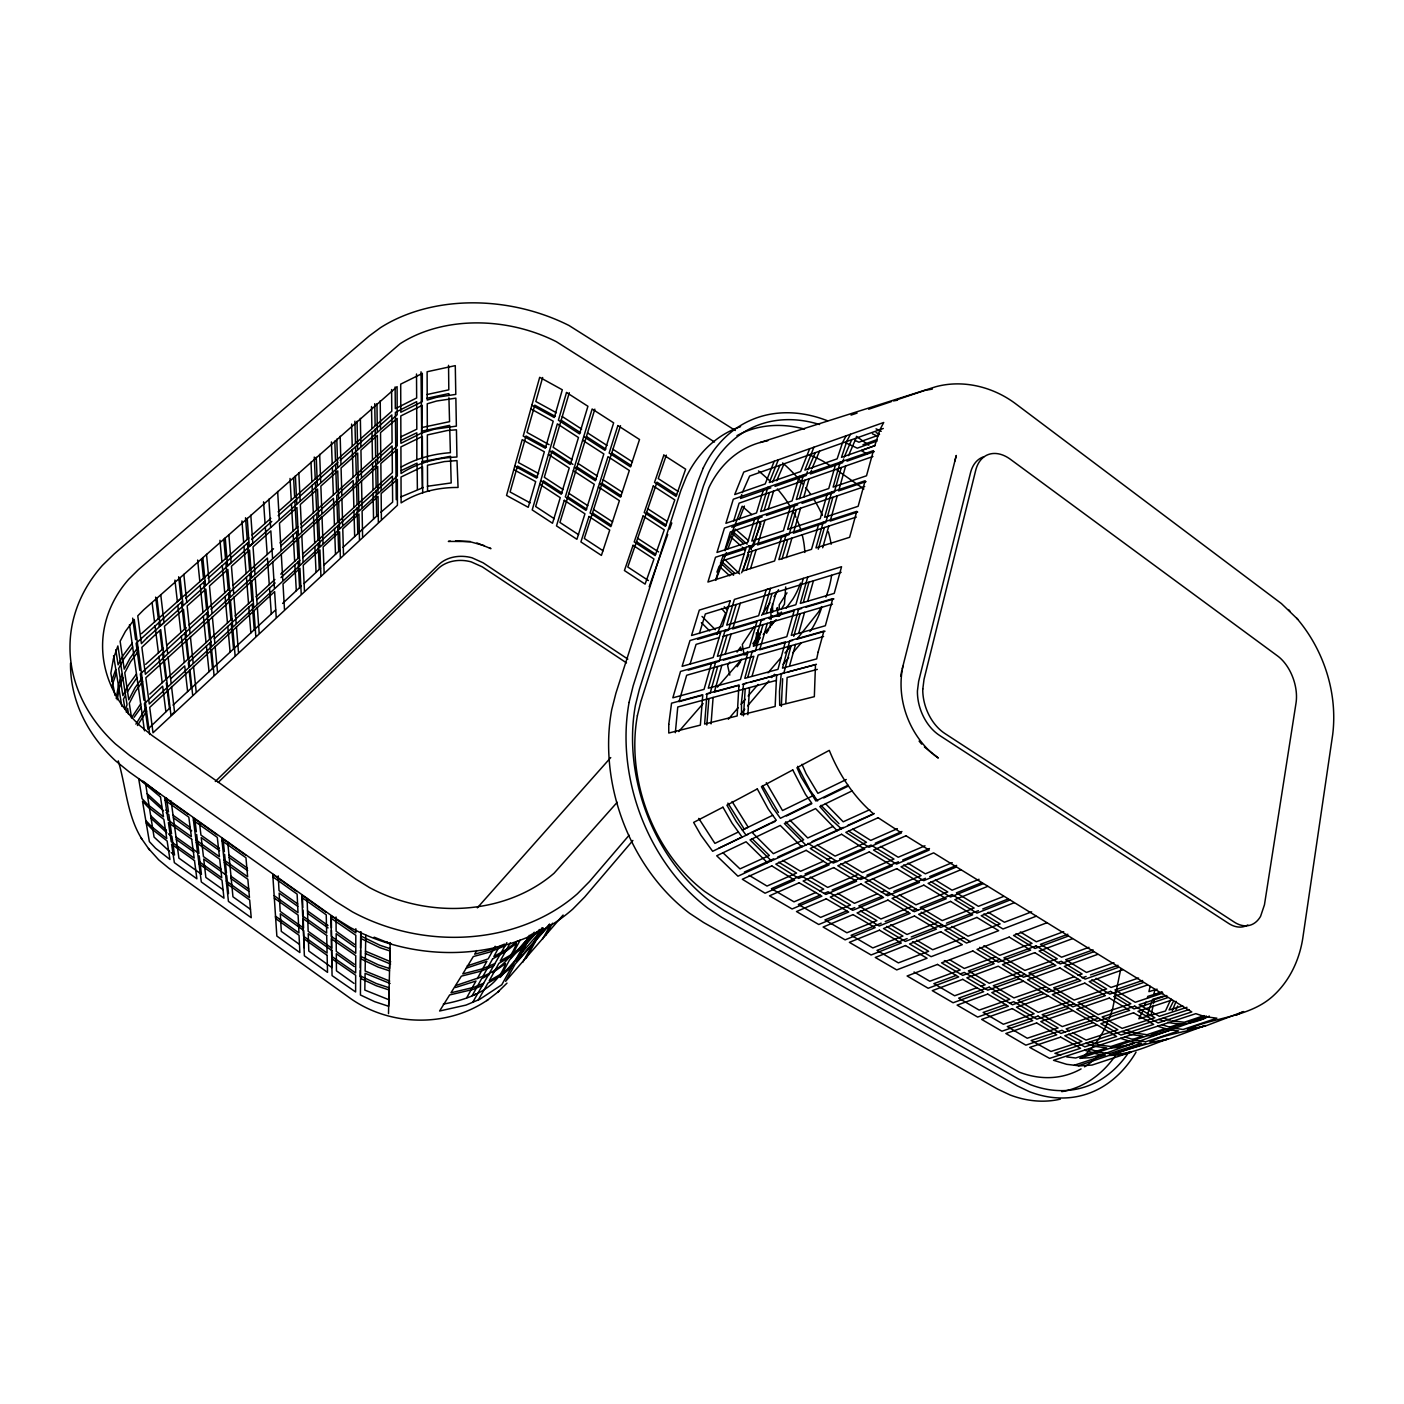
<?xml version="1.0" encoding="UTF-8"?>
<svg xmlns="http://www.w3.org/2000/svg" width="1404" height="1404" viewBox="0 0 1404 1404"><rect width="100%" height="100%" fill="white"/><g stroke="black" fill="none" stroke-linecap="round" stroke-linejoin="round"><path stroke-width="1.5" d="M355.826 928.728L355.809 932.888L330.993 915.741L331.362 936.415L355.738 953.281L355.809 935.31L331.028 918.216M360.916 931.905L360.424 994.98L374.692 1001.684L388.645 1006.282L389.048 989.96L376.219 985.731L361.302 978.746L360.565 976.026L376.43 983.572L389.101 987.749M360.108 976.587L360.196 970.252M360.231 967.97L360.477 950.455M360.495 948.086L360.723 931.975M365.777 935.099L365.128 971.024L389.698 981.08M388.504 1013.635L390.207 942.558M922.814 688.995L924.025 679.325L975.675 470.428A38.698 25.728 66.5 0 1 1010.494 459.371L1277.658 656.019A36.065 22.078 71 0 1 1296.015 703.106L1264.46 904.79L1260.581 916.338A38.119 24.166 74.1 0 1 1234.291 922.112L944.98 733.572A40.839 28.571 70.1 0 1 922.761 688.943M782.642 678.694L781.326 706.405M769.918 627.746L770.778 621.41M772.077 621.533L771.603 625.008L773.744 621.533M116.199 698.472L118.603 684.52L122.236 673.955M117.234 699.771L119.287 687.89L122.815 677.623M1153.667 1003.14L1154.439 998.858M1120.743 969.076L1112.565 1009.107M900.701 676.202L901.649 671.2M902.93 666.286C896.085 697.858 908.318 732.607 932.537 753.755M745.208 688.802L743.488 715.864M749.543 687.627L747.876 714.706M713.109 697.455L711.056 723.885M708.897 698.595L706.809 725.008M1151.333 1013.635L1153.281 1005.299M1147.366 998.156L1147.788 996.366L1162.196 992.101M1150.139 986.345L1148.911 991.628L1157.142 989.171M1154.93 989.557L1153.755 994.611L1161.95 992.154M637.363 715.707L640.891 701.333L708.809 487.837A142.611 103.264 66.2 0 1 767.777 440.786M629.045 702.456L633.151 685.872L697.806 481.8L703.228 468.041M902.175 669.076L956.282 455.475L954.79 461.214M791.119 645.717L783.836 673.113L750.771 682.116M793.751 636.328L800.122 613.706M803.299 602.421L809.002 582.186M818.286 549.192L824.394 527.518M832.888 497.297L825.798 522.534L793.348 533.187L800.561 508.213M841.277 467.532L834.274 492.383L801.965 503.352M843.681 458.985L842.628 462.688L810.459 473.973L811.547 470.217M789.75 665.18L795.559 644.471M798.788 632.993L804.562 612.39M807.739 601.105L813.425 580.817M822.691 547.788L828.781 526.079M837.258 495.823L830.168 521.077L857.704 512.039M845.629 466.023L838.644 490.909L866.057 481.59M794.383 609.915L786.802 636.679L753.772 646.033L761.442 619.585M803.316 578.378L795.857 604.72L762.951 614.426L770.515 588.381L766.215 589.698L758.634 615.707L726.71 625.131L734.397 599.403L841.558 566.707L834.239 593.383L800.298 603.404L807.739 577.026M818.795 523.692L811.547 549.315L778.869 559.634L786.24 534.275M827.36 493.453L820.217 518.69L787.662 529.343L794.927 504.352M835.784 463.671L828.746 488.539L796.331 499.491L803.492 474.885M798.823 608.616L791.277 635.398L825.341 625.745L832.783 598.666L689.996 640.522L682.098 666.338L713.179 657.528L721.007 631.431M823.2 522.253L815.952 547.929L849.631 537.293L856.756 511.337L715.513 557.265L707.932 582.028L738.715 572.306L746.208 547.279M831.73 491.979L824.604 517.269L858.142 506.3L865.162 480.747L724.464 528.044L716.988 552.439L747.665 542.418L755.054 517.76M840.154 462.162L833.134 487.065L866.514 475.781L873.428 450.631L733.292 499.227L725.921 523.288L756.493 512.951L763.776 488.662M542.646 377.5L535.837 401.491L556.388 412.758M752.193 675.657L758.16 655.036L823.569 636.538M767.304 623.376L759.669 649.824L792.593 640.435M770.515 612.232L776.307 592.207M786.293 557.616L791.926 538.118M803.755 497.209L809.073 478.764M752.246 651.263L744.787 678.343L777.974 669.357L785.31 641.961L680.536 671.428L672.832 697.823L704.053 689.364L711.652 662.67M747.858 676.868L753.843 656.265L686.661 675.254L679.027 701.649L701.86 695.436M763.004 624.657L755.352 651.052L751.351 652.193M766.233 613.513L772.024 593.523M782.028 558.985L787.679 539.505M796.331 509.652L789.101 534.591L757.616 544.928L764.934 520.252M799.508 498.648L804.861 480.238M807.335 471.691L806.247 475.447L774.99 486.398M747.911 652.474L740.452 679.518L708.265 688.223L715.847 661.495M757.142 620.849L749.438 647.262L717.391 656.335L725.184 630.203M781.958 535.661L774.587 560.986L742.874 570.989L750.35 545.928M790.68 505.791L783.397 530.73L751.807 541.049L759.178 516.374M799.262 476.36L792.084 500.93L760.617 511.565L767.883 487.241M569.304 392.716L553.158 447.297L572.27 459.705M717.69 666.496L710.143 693.172L706.001 694.313M726.974 635.275L719.217 661.337L688.223 670.164M736.135 604.527L728.5 630.203L724.376 631.414M746.454 569.919L752.035 551.158M760.828 521.639L753.474 546.296L749.403 547.63M764.057 510.775L769.48 492.558M721.867 665.303L714.355 692.032L738.416 685.485M725.201 654.124L731.151 634.046M740.294 603.246L732.66 628.957L756.528 621.884M750.578 568.585L756.159 549.806M768.163 509.371L773.586 491.137M690.031 664.215L696.068 644.383L719.023 637.609M699.385 633.502L705.352 613.969L841.171 572.306M715.777 579.729L721.428 561.161L743.909 553.808M724.762 550.245L730.326 531.941L864.706 486.556M733.608 521.182L739.101 503.158L872.937 456.493M741.716 494.612L740.522 498.473L770.884 487.837M594.857 409.143L559.933 522.446L578.606 534.713M620.515 425.675L584.31 538.452L603.088 550.772M126.29 712.179L127.606 708.318L128.554 714.39M125.693 708.774L127.044 704.755L117.866 645.945L113.391 658.809L110.846 673.271L114.988 695.401M111.671 686.679L116.356 673.095M666.321 455.142L658.248 478.588L677.974 491.33M111.636 681.326L115.76 669.41M1176.078 1001.35L1172.27 1010.704M649.174 586.784L667.725 534.538M669.655 529.08L671.814 522.972M1170.971 998.999L1165.478 1011.003L1138.819 1018.795L1142.54 1011.529M844.208 457.125L851.684 439.75M848.542 455.616L856.019 438.206M1146.945 1016.11L1152.631 999.367L1162.898 996.296M1144.611 1005.79L1145.98 1001.982M812.091 468.339L819.532 451.193M807.879 469.796L815.303 452.685M776.693 480.677L784.081 463.811M772.604 482.098L779.975 465.268M742.295 492.664L749.631 476.061L883.291 428.483M716.917 572.148L719.164 566.268M721.252 560.81L723.569 554.773M725.113 550.737L742.154 506.23L751.789 514.619M715.724 580.396L726.43 552.649M727.886 548.876L735.485 529.168L748.63 540.733M739.206 519.533L744.418 506.054M728.5 605.896L726.939 609.827L724.271 606.739M741.645 572.779L748.858 554.65M751.017 549.192L760.178 526.131M717.111 634.433L725.605 613.179L721.568 608.494M1175.903 1009.564L1177.658 1006.071M1173.305 1001.526L1169.076 1009.95L1182.817 1005.931M137.469 725.517L146.578 711.196M135.907 724.166L146.104 707.756M131.485 717.83L140.698 703.948M125.272 695.7L123.429 699.227L124.991 709.353M127.115 692.172L136.978 677.623M520.322 939.82L510.723 957.756L528.115 938.504M850.508 434.257L846.963 440.874L841.522 457.318L874.762 445.735L879.957 429.659L883.713 422.499L743.769 472.06L734.731 494.559L765.18 483.941L774.218 461.267M846.138 435.802L842.646 442.348L837.153 458.845L804.878 470.094L813.899 447.227M498.789 947.419L493.875 956.528L507.195 948.946L517.707 940.943M517.374 958.388L526.833 940.873L509.459 960.09L500.175 977.447L542.892 928.623M520.621 954.597L530.098 937.065L534.24 932.238M537.012 935.485L539.908 930.168M540.207 931.765L542.137 928.219M809.669 448.718L800.649 471.568L769.304 482.502L778.325 459.81M466.637 997.911L475.974 981.027L455.44 987.521M477.237 978.728L486.872 961.284L466.339 968.128M495.156 946.278L488.171 958.914L467.199 965.917M531.66 934.222L527.588 941.575L536.556 932.081L533.713 935.397M456.247 985.397L482.888 976.394L492.593 958.914M510.266 942.891L500.21 960.985L511.846 954.334L523.797 945.208M529.326 935.275L501.79 984.748L479.729 999.332L465.952 1005.106L439.61 1011.003L449.649 994.945L472.867 989.469L482.344 985.52L483.625 983.256L473.797 987.345L451 992.768L461.372 976.149L480.958 971.164L493.524 965.97L494.875 963.618L481.923 968.971L462.776 973.902L473.288 956.563L489.347 952.193L505.107 945.734M522.814 962.196L532.485 944.822M533.783 942.47L541.786 928.114M526.044 958.405L535.749 940.996M537.065 938.644L543.085 927.851M542.418 939.241L550.315 925.201M545.594 935.52L552.527 923.218M472.762 1002.245L506.862 942.663M478.325 999.911L487.908 983.133L500.824 975.692L511.319 967.619M476.781 950.543L474.675 954.176L490.347 949.929L504.475 944.137M779.238 615.496L781.344 612.004M766.514 633.257L768.778 629.589M776.956 616.338L779.097 612.864M781.238 609.389L784.45 604.176L785.713 586.925M776.5 609.038L777.447 607.581L777.676 616.145M786.995 592.821L779.202 604.878L779.308 609.055M753.93 626.939L742.295 644.471L744.102 654.896M761.6 615.356L769.989 602.72M774.025 596.612L778.553 589.785M737.153 666.724L740.61 661.653M745.208 654.896L747.525 651.526M752.79 643.804L761.091 631.624M769.708 619.006L771.972 615.672M729.975 662.021L727.605 665.321L729.799 675.113M737.047 652.123L740.628 646.998L741.242 650.596M134.064 717.304L141.172 707.405M809.933 631.502L812.214 628.343A162.776 125.553 16.5 0 0 821.621 607.669M142.12 678.027L134.995 687.837L128.764 699.806L124.78 672.779L130.572 661.793L138.487 651.017M142.594 681.554L135.574 691.242L129.291 703.316L131.485 717.532M136.469 674.06L128.343 685.222L122.885 695.664L118.673 668.515L123.675 659.073L132.625 646.928M137.996 647.367L129.975 658.283L124.236 669.129L120.13 641.277L125.412 631.396L134.24 619.515L149.701 734.485M132.116 643.26L123.043 655.545L118.111 664.847L115.777 649.771M786.152 608.178L792.927 598.981A135.521 103.896 16.6 0 0 800.491 583.099M632.888 840.469L584.731 896.963L572.797 909.09A180.01 151.141 9.4 0 1 350.017 927.342L333.713 917.198L129.519 772.147L115.549 760.81A179.133 143.541 3.5 0 1 70.516 663.197M740.522 714.162L744.769 709.178M747.595 705.861L768.848 680.922M771.673 677.606L774.499 674.271M783.011 664.303L788.662 657.651M792.909 652.667L801.421 642.699M629.097 835.24L589.417 881.624L577.377 893.804A181.818 151.913 9.6 0 1 352.386 911.845L335.907 901.614L129.589 755.387L115.461 743.962A180.888 144.226 3.7 0 1 102.422 565.408L114.145 553.966L369.199 335.995L380.431 327.711A162.443 120.937 11.6 0 1 569.006 325.5L735.31 430.484M728.307 719.234L738.223 707.634M741.049 704.334L745.313 699.35M748.139 696.033L758.055 684.45M767.988 672.849L780.729 657.932M784.994 652.965L790.663 646.331M797.753 638.048L818.497 612.056A164.25 125.956 16.6 0 0 821.586 606.598M563.092 915.039L505.651 981.308L515.163 964.092L549.526 924.903M539.522 929.483L526.254 943.979L516.444 961.775L549.596 924.025M517.058 951.368L531.396 934.678M617.198 802.281L554.071 873.235A149.982 125.289 9.6 0 1 369.427 887.539L355.721 879.079L152.246 735.608L140.488 726.149A149.228 118.936 3.8 0 1 128.694 579.29L138.434 569.638L400 343.804A134.012 99.737 11.7 0 1 556.335 341.681L714.531 441.997M678.764 731.554L703.106 703.579M717.426 687.135L741.768 659.178M753.211 646.015L760.371 637.785M763.232 634.503L776.131 619.691M778.992 616.409L781.852 613.109M477.342 907.844L610.74 757.581M497.648 992.259L506.984 983.116M218.252 782.379L438.136 568.655A31.888 25.061 10.7 0 1 471.235 561.881L482.327 566.883L626.5 662.899M215.321 781.501L438.838 564.566A31.959 25.079 10.7 0 1 451.79 557.528A31.994 25.114 10.7 0 1 472.025 557.792L483.116 562.811L627.834 659.108M169.796 708.09L147.911 729.185L144.401 703.667L162.653 686.17L165.883 711.723M173.008 705.124L275.658 609.88M282.625 603.422L301.316 586.065M304.071 583.52L320.568 568.199M323.692 565.303L339.821 550.35M343.015 547.367L378.308 514.636M380.782 512.337L392.646 502.106L392.4 476.149L302.72 557.651M149.772 694.12L231.888 618.901M235.1 615.952L252.808 599.719M256.037 596.77L274.886 579.501M280.765 574.113L299.491 556.967M302.544 554.159L392.365 472.639L392.12 445.963L356.353 477.588L357.037 504.247M170.884 678.606L184.714 665.935L187.627 691.558M211.144 641.663L188.294 662.635L188.768 666.918M214.303 638.767L252.229 603.983L254.229 629.747M256.95 599.648L275.114 582.993M280.993 577.588L299.859 560.284M145.647 664.373L163.461 648.279M166.707 645.349L186.135 627.781M189.154 625.043L229.835 588.276M233.082 585.345L273.552 548.753M280.028 542.909L297.788 526.851M300.965 523.973L392.085 442.365L391.821 414.935L340.189 460.301M207.739 612.144L140.33 673.938L143.928 700.227M210.986 609.213L267.444 558.09L269.27 584.643M280.66 546.121L297.894 530.501M301.053 527.658L333.468 498.297L334.433 524.938M141.418 633.713L248.841 537.943M252.071 535.064L270.849 518.322M278.132 511.828L391.786 411.232L391.593 389.54M182.59 601.035L136.118 643.278L139.838 670.392M185.802 598.174L204.931 581.081M208.09 578.272L248.543 542.155M251.597 539.417L271.762 521.41M278.203 515.654L337.82 462.425M148.455 848.49L158.687 859.845L168.638 868.041L351.193 998.964C391.119 1026.657 448.034 1027.482 488.083 999.648M486.802 1000.648L499.087 991.154M512.618 965.303L501.965 973.481L489.189 980.834L498.894 963.355L510.67 956.615L522.463 947.595M400.93 496.876L423.324 487.521M401.316 467.005C416.198 458.441 433.292 453.843 450.386 452.72L449.666 425.359L421.656 431.203M401.263 470.551L417.058 463.144L417.392 489.347M400.684 436.907L416.812 429.203L416.672 401.667L395.384 412.39L396.261 499.701M400.649 440.54L416.83 432.801L416.812 459.67M443.313 1004.106C467.883 999.525 496.946 989.715 505.528 963.548L492.804 972.603M489.189 974.674L481.607 978.676L472.218 995.576L476.219 993.909M492.628 958.914L506.037 951.245L516.409 943.348C511.161 959.564 498.122 970.041 482.888 976.394M1236.38 1015.092L1243.558 1011.564L1204.913 1026.201L1187.31 1029.325C1215.899 1016.601 1251.245 1017.409 1274.867 994.295C1290.171 979.588 1299.42 959.441 1302.719 938.644L1332.677 734.696C1337.872 693.137 1323.796 649.736 1296.612 618.093M848.086 785.24L815.864 800.982L801.105 777.009L796.981 767.672L829.29 750.368C839.066 774.534 853.79 797.016 873.709 814.004L737.942 876.201L716.707 855.773L746.068 841.768L767.409 862.705M738.416 831.975L714.917 843.4L698.736 818.392M742.33 830.062L772.762 815.268M813.688 795.366L782.519 810.529L766.286 782.695M846.261 779.518L817.9 793.313L806.159 773.779L801.965 764.303M852.07 790.891L819.813 806.545L831.449 819.831L841.4 828.799M1209.388 1016.092L1202.877 1019.251L1188.556 1022.024L1206.44 1016.057M771.551 823.165L775.148 821.428M786.415 815.987L811.758 803.737M823.727 797.963L848.332 786.082M1171.813 1029.676L1157.861 1034.099L1151.298 1034.467L1184.134 1023.498M718.866 848.209L748.156 834.292M769.761 824.025L752.105 832.414L773.358 853.667L803.65 839.838L785.643 821.831M833.134 826.394L807.739 837.977L789.89 820.094M869.76 809.687L843.207 821.796L825.376 803.527M744.331 872.077L773.744 858.809M777.711 857.019L802.333 845.892M812.109 841.487L843.365 827.377M847.595 825.464L874.148 813.478M823.358 861.266L800.526 871.305L782.677 860.406M827.167 859.581L830.975 857.914M897.367 828.676L870.708 840.417L852.79 829.132M805.018 873.972L835.468 860.617M839.592 858.809L871.006 845.05L893.944 859.072L862.425 872.568L844.857 861.986M875.236 843.19L901.93 831.501M421.621 433.029L400.912 443.313L400.807 415.953L422.288 405.335L421.621 433.029L434.45 429.203L456.37 426.132L455.861 398.157L436.662 401.017L427.237 403.773L427.342 431.326M815.759 892.523L793.997 901.842L771.445 888.662L801.017 875.71L823.674 889.136L819.725 890.838M858.283 874.341L827.693 887.416L810.248 877.079M924.99 845.787L898.209 857.247L880.536 846.437M820.164 895.138L798.385 904.422L820.62 917.409L850.455 905.001L828.097 891.751L824.13 893.435M832.116 890.048L862.723 877.009M866.865 875.236L898.42 861.793M902.684 859.985L929.483 848.56M956.44 866.97L923.727 880.659L901.035 866.812L933.642 852.86L1191.785 1011.915L1158.089 1022.937L1137.977 1011.319L1171.62 1000.104M877.535 893.734L854.474 903.316L837.697 893.365M881.379 892.137L885.222 890.522M952.228 862.653L925.324 873.832L907.914 863.179M960.88 869.725L928.132 883.344L950.508 896.998L983.362 883.625M846.84 910.88L824.938 919.936L846.893 932.765L876.868 920.638L860.319 910.845M850.824 909.23L854.808 907.581M881.905 896.349L858.844 905.896L880.905 919.006L911.793 906.51M885.748 894.752L889.592 893.155M893.751 891.435L925.447 878.307M929.729 876.535L956.65 865.39M979.062 879.273L952.07 890.206L935.31 879.957M987.749 886.345L954.86 899.648L976.938 913.109L1009.915 900.052M881.168 923.183L851.157 935.275L872.814 947.928L902.912 936.064L886.591 926.412M885.204 921.55L908.388 912.214M912.249 910.652L916.11 909.108M981.501 882.747L956.405 892.856L978.43 906.335L1003.614 896.419M937.995 922.252L906.984 934.467L890.645 924.78M1014.232 902.719L981.221 915.724L1002.982 928.992L1036.099 916.25M907.159 938.574L877.026 950.385L898.384 962.881L928.623 951.298L912.53 941.751M911.231 936.977L942.259 924.815M946.436 923.183L978.412 910.652M982.73 908.967L1007.914 899.086M963.846 937.802L932.712 949.736L916.601 940.171M1031.659 911.828L1004.439 922.252L988.153 912.284M1046.717 922.832L1013.565 935.45L1034.959 948.49L1068.198 936.117M995.576 956.879L964.285 968.462L950.21 960.108M1063.67 931.659L1036.345 941.768L1020.339 931.975M1072.393 938.714L1039.118 951.034L1060.231 963.916L1093.576 951.824M956.194 975.411L933.888 983.642L954.632 995.769L977.009 987.696M960.248 973.92L964.302 972.428L985.152 984.766L981.08 986.24M999.701 959.371L968.409 970.901L989.258 983.291L1020.655 971.972M1067.847 934.239L1040.504 944.313L1061.564 957.212L1088.977 947.331M877.131 440.979L857.282 448.174L845.734 442.804M875.271 445.472L861.354 450.526L866.882 453.983M1019.234 978.781L987.784 990.171L966.882 977.816L998.244 966.198L1116.601 1036.485L1084.765 1046.893L1064.811 1035.731L1096.594 1025.131M878.746 435.082L858.932 442.225L855.229 440.505M862.986 444.682L876.868 439.663M1023.323 981.221L991.838 992.575L1012.477 1004.773L1044.032 993.628M1097.7 954.369L1064.337 966.408L1085.152 979.114L1118.602 967.303M1139.223 1041.224L1169.286 1030.361L1153.807 1035.52L1146.998 1035.889L1079.816 1058.318L1090.575 1057.633L1101.771 1054.72L1132.993 1043.453L1119.795 1047.419L1110.88 1047.946M1173.621 1028.799L1206.58 1016.9C1194.909 1023.762 1180.764 1025.166 1167.672 1022.305M1024.727 974.411L993.33 985.696L1013.916 997.911L1045.401 986.854M1053.228 964.179L1028.974 972.902L1049.666 985.345L1073.972 976.815M1057.265 962.74L1061.319 961.284L1082.08 973.972L1078.026 975.394M1093.102 949.876L1065.671 959.722L1086.45 972.428L1113.951 962.775M1048.068 996.05L1016.478 1007.159L1036.836 1019.181L1068.497 1008.3M1122.674 969.813L1089.206 981.589L1109.757 994.12L1143.295 982.572M846.981 461.179L874.288 451.597M1005.615 1004.58L983.151 1012.442L1003.369 1024.253L1034.099 1013.758L1013.776 1001.736L1009.704 1003.158M1041.557 992.014L1017.918 1000.28L1038.24 1012.337L1069.83 1001.526M1045.489 990.645L1049.437 989.276M1078.009 979.272L1053.684 987.784L1074.095 1000.069L1106.615 988.96L1091.715 979.852M1082.063 977.851L1086.117 976.447M1090.504 974.902L1118.005 965.303M1138.574 978.026L1111.003 987.451L1096.103 978.325M1072.48 1010.687L1040.803 1021.533L1060.898 1033.414L1092.663 1022.779M1147.314 985.064L1113.758 996.559L1134.028 1008.914L1167.654 997.647M1073.814 1003.93L1042.189 1014.688L1062.249 1026.587L1093.944 1016.022M1142.575 980.519L1115.004 989.908L1135.239 1002.28L1162.881 993.084M731.782 527.202L762.249 516.847M766.356 515.461L797.735 504.791M1145.664 1043.33L1113.67 1054.088C1132.765 1054.299 1149.999 1044.769 1167.759 1039.135C1137.38 1045.243 1108.019 1055.896 1078.377 1065.741M851.052 415.11L857.072 413.092M868.672 409.213L891.382 401.614M897.086 399.719L924.85 390.417L932.291 389.119M1165.495 1028.518L1147.033 1034.695L1135.854 1033.204L1126.131 1030.097M1169.602 1027.149L1179.851 1023.727M1204.158 1015.601L1184.292 1022.252L1171.971 1020.831M1097.875 1018.391L1066.162 1028.904L1069.479 1030.869M1166.829 995.524L1139.17 1004.685L1159.248 1016.303L1186.959 1007.3M722.902 556.335L745.331 548.964M1074.253 1065.232L1105.334 1055.036L1096.77 1053.948L1084.52 1050.157M747.946 552.492L856.335 517.076M1189.012 1009.581L1054.913 1053.316L1060.775 1055.106M1128.781 1040.662L1110.845 1046.506L1100.754 1045.208L1090.013 1041.856M1132.765 1039.364L1142.733 1036.099L1131.677 1034.625L1121.831 1031.484M760.213 442.471L935.731 386.749C963.372 379.255 993.505 386.96 1016.04 404.071L1281.413 603.58L1297.787 619.339M429.642 490.698L427.571 491.33L427.465 465.25L444.348 461.583L457.002 460.582L458.055 487.469C438.188 487.293 417.901 492.084 401.105 502.913L401.017 477.027L422.534 466.76L422.692 492.857M421.621 427.571L449.561 421.674L448.929 397.788M697.612 639.364L720.252 632.642M760.512 620.691L764.496 619.515M768.795 618.234L793.383 610.933M797.49 609.722L801.596 608.494M806.019 607.195L833.888 598.911M722.867 636.486L832.449 604.176M426.781 398.315L448.841 393.594L448.876 395.612M426.886 394.542L448.806 389.838L448.56 365.338M723.411 660.143L747.367 653.316M797.051 639.171L825.025 631.203M742.418 684.397L746.437 683.309M788.311 671.902L816.426 664.25M776.43 680.361L677.763 707.002L675.342 732.712M817.321 669.392L787.117 677.483L785.801 703.193M1134.555 1043.225L1123.744 1046.033L1115.057 1046.559M427.36 486.275L451.193 482.941L450.491 456.3L421.99 461.635L422.288 487.837M893.453 400.93L897.437 400.21M450.403 541.224L448.35 541.418L470.358 541.523M1109.476 1055.492L1121.217 1054.755L1131.448 1052.052L1092.014 1065.057L1079.518 1065.882L1066.689 1064.32L1053.526 1060.301L1195.822 1013.653L1204.913 1016.671L1216.882 1018.181L1183.063 1029.483L1172.129 1027.974L1162.073 1024.709M455.545 540.768L470.182 541.751L484.345 545.665M1066.654 1056.896L1075.657 1058.002L1106.668 1047.875L1096.699 1046.612L1085.854 1043.225M1088.697 1048.788L1100.841 1052.561L1109.529 1053.649L1141.47 1043.154L1131.782 1041.891L1120.567 1038.328M1124.867 1036.924L1135.959 1040.452L1145.769 1041.733L1178.623 1030.94L1167.83 1029.465L1157.651 1026.166M1158.844 1019.427L1164.144 1021.147M1163.267 1017.988L1170.234 1020.269M391.102 943.979L374.148 937.17M390.049 948.63L380.115 945.348L360.881 936.029M390.733 961.775L365.479 951.192M390.61 964.092L365.444 953.562M389.522 970.831L378.027 967.04L360.705 958.739M390.101 983.467L365.093 973.288L364.829 990.083L389.452 999.946M476.939 542.979L490.961 548.648L489.329 547.823M531.87 405.212L554.282 417.55L562.32 389.803L539.698 377.307L523.218 436.065L545.366 448.245L553.211 421.2L530.835 408.88M514.777 466.128L536.697 478.15L544.348 451.79L522.218 439.627L506.546 495.454L528.237 507.3L535.696 481.607L513.794 469.62M872.428 433.801L877.746 436.311M876.043 428.852L881.238 431.309M876.043 432.572L879.553 434.24M914.039 972.024L929.799 981.238L960.196 969.989L944.348 960.599M1072.796 1032.835L1086.064 1040.083L1117.847 1029.746L979.641 947.314M1065.32 1032.256L1062.003 1030.29L1031.168 1040.504L1050.982 1051.473L1081.887 1041.435L1068.637 1034.221M872.481 878.623L889.364 888.802L921.042 875.622L903.632 864.987M899.297 894.787L915.952 904.808L947.77 891.944L931.027 881.712M951.842 926.429L968.04 936.187L1000.104 923.902L983.835 913.969M983.853 945.717L999.788 955.317L1031.993 943.383L1016.005 933.607M837.117 861.6L808.02 843.33M840.733 863.776L917.795 910.125M921.235 912.196L970.339 941.715M831.694 466.567L822.884 461.126A135.749 98.526 66.2 0 0 809.511 455.036M360.863 938.469L379.887 947.665L389.996 950.999L389.575 968.549L378.238 964.811L360.723 956.387M562.249 416.549L581.625 429.062M587.539 432.888L607.002 445.454M612.934 449.298L632.484 461.934M555.335 416.409L534.784 405.159L527.044 432.432L549.087 444.647M561.179 420.2L580.519 432.695M586.416 436.521L605.844 449.087M611.775 452.93L631.291 465.549M676.693 494.91L657.002 482.169L627.799 567.005L648.437 580.554M583.713 436.609L604.984 450.351L613.653 422.85L592.137 409.003L565.338 496.876L586.03 510.407L594.261 484.292L573.341 470.656M582.607 440.224L603.843 453.966L595.384 480.765L574.411 467.128M578.097 463.495L597.297 475.974M603.158 479.782L622.446 492.313M647.823 508.81L667.286 521.463M546.384 447.139L526.026 436.012L518.462 462.583L538.68 473.604M572.92 464.391L552.105 450.859L544.313 477.272L563.144 489.592M577.009 467.041L596.173 479.501M602.018 483.309L621.27 495.823M646.63 512.32L666.04 524.938M549.455 450.895L570.305 464.461L578.466 437.539L557.353 423.868L532.204 509.915L552.509 523.253L560.249 497.683L539.715 484.24M599.49 483.45L620.568 497.139L629.325 470.48L608.002 456.669L590.084 513.057L610.863 526.64L619.41 500.649L598.385 486.96M548.42 454.44L569.234 468.006L561.302 494.243L540.716 480.782M568.901 493.348L587.837 505.703M593.611 509.494L612.635 521.919M637.679 538.276L658.616 551.947M537.679 477.079L517.462 466.075L510.108 491.997L530.168 502.895M562.091 493.05L543.278 480.747L535.661 506.511L554.264 518.708M567.83 496.805L586.732 509.161M592.506 512.934L611.512 525.342M636.503 541.681L655.668 554.211M749.174 875.359L767.005 886.064L796.542 873.06L778.693 862.196M817.198 845.015L835.082 856.107L866.461 842.295L848.56 831.028M837.03 470.164L863.881 488.978M386.644 941.715L390.207 944.225M188.469 814.495L164.724 797.612L168.041 820.059L191.365 836.679L188.82 817.146L165.11 800.298M245.735 855.176L221.709 838.118L228.431 901.386L251.228 917.707L249.666 899.999L226.535 883.467M274.166 895.664L297.999 912.653L297.122 894.12L272.92 876.903L272.745 874.359L297.016 891.593M326.184 912.337L301.772 894.997L302.685 915.987L326.641 933.063L326.237 914.811L301.895 897.489M160.074 794.331L143.19 781.203M217.023 834.783L193.138 817.812L201.316 881.958L223.973 898.191L222.007 880.22L198.999 863.776M193.471 820.445L217.304 837.381L219.428 856.668L195.963 839.961M221.99 840.715L245.963 857.756L247.63 876.763L224.043 859.95M165.795 810.055L168.498 811.968L166.532 797.998M173.043 815.215L189.698 827.061M219.34 848.156L200.93 835.064L199.561 823.27M228.975 855.018L247.473 868.181M297.718 903.93L279.027 890.627L278.203 875.92M307.494 910.898L328.01 925.499M354.668 944.453L336.135 931.273L336.03 916.987M166.181 812.67L168.849 814.583L171.551 833.853M173.412 817.812L191.681 830.817M219.603 850.701L201.228 837.626L203.44 856.598L221.148 869.234M229.203 857.546L247.683 870.691M297.823 906.387L279.168 893.102L280.186 911.371L303.562 928.044L302.913 910.003M307.581 913.337L328.062 927.904M354.615 946.822L336.153 933.678L336.293 951.403L354.334 964.285M856.37 436.328L868.813 445.208M196.279 842.505L219.691 859.195L221.744 877.798L198.684 861.319M224.307 862.477L247.841 879.255L249.456 897.595L226.272 881.028M274.324 898.121L298.104 915.075L298.947 932.94L275.517 916.215L275.675 918.585L299.052 935.292L299.859 952.544L276.851 936.064L272.745 874.359M176.026 837.047L198.929 853.386L196.648 834.38M248.806 888.978L230.993 876.271L231.221 878.711L248.999 891.4M168.48 833.923L171.902 836.363L174.517 854.983L171.218 852.632M176.377 839.557L193.963 852.105M354.299 966.566L336.311 953.72L336.451 970.848L354.036 983.414M331.713 956.37L355.668 972.972L355.738 955.633L331.397 938.802L332.064 975.622L355.616 991.961L355.668 975.236L331.765 958.651M223.271 889.855L205.861 877.412L203.72 859.072L226.711 875.482L228.501 893.593M250.456 909.318L232.941 896.787L227.729 842.084M298.964 944.032L281.291 931.379L280.309 913.758L303.65 930.413L304.282 947.823M734.134 532.713L747.121 544.155M731.87 533.116L743.681 543.629M730.501 536.644L740.663 545.665M722.656 562.425L734.45 572.972M720.48 562.828L733.572 575.254M933.923 754.826L938.346 758.037L924.376 746.946M161.442 806.791L147.192 793.716M163.496 810.757L147.613 796.331M166.392 830.168L150.684 815.759M166.778 832.712L151.088 818.304M169.586 851.456L154.054 837.065L145.542 783.309M771.393 860.88L750.034 839.89L780.291 825.447L801.754 846.963M805.861 845.085L784.38 823.499L815.584 808.581L837.17 830.747M838.995 823.709L820.989 805.317M725.201 559.863L739.645 573.903M719.638 566.619L729.694 575.798M702.018 616.444L715.338 629.694M701.386 622.639L709.617 630.905M1288.521 609.599L1289.907 611.073M145.77 820.48L151.579 826.658L166.76 838.521L163.864 819.409L147.946 807.002L142.506 801.21L149.368 841.61L155.546 848.227L169.937 859.476L167.146 841.014L152.053 829.237L146.209 822.99M722.937 852.719L739.978 868.883L769.374 855.475L752.088 838.697M758.581 521.533L760.933 524.201M748.49 545.735L751.263 548.876M742.189 547.051L744.857 550.087M919.094 741.119L921.691 744.138M778.43 812.512L762.495 785.573M817.619 800.912L810.038 790.224L797.647 766.338M118.269 760.863C126.044 786.889 127.097 815.812 141.997 839.259M140.856 837.626L149.508 849.999M732.098 801.544L748.209 827.202L744.243 829.132L727.886 803.123M121.797 706.265L113.566 655.633M144.489 730.817L129.484 624.64M171.112 801.017L178.905 858.125L201.421 874.236L199.228 855.878M132.678 618.129L135.626 639.627M152.088 602.632L154.545 622.007M155.002 625.675L158.441 652.825M158.88 656.388L162.215 682.713M155.633 597.121L158.301 618.655M158.775 622.323L159.284 626.5M159.81 630.677L162.144 649.473M162.583 653.035L165.865 679.378M166.286 682.835L169.463 708.406M194.928 819.971L196.349 831.8M156.932 598.122L160.267 625.991L164.04 622.621L160.758 594.752M163.935 656.651L160.705 629.641L141.874 647.297L145.384 674.253L397.244 445.77L397.174 418.445L380.537 432.59L380.8 459.915M164.356 660.196L167.497 686.416M167.901 689.838L170.955 715.285L174.535 711.951L171.534 686.503M167.638 653.299L164.461 626.272L183.468 609.248L186.363 636.31M168.059 656.844L171.13 683.064M174.921 580.098L177.378 601.649L181.081 598.35L178.659 576.781M177.799 605.335L180.888 632.52M181.309 636.082L184.31 662.477M189.242 671.182L191.155 688.276M181.502 602.018L184.538 629.22M184.942 632.783L187.908 659.178M180.081 577.676L183.064 605.58M186.75 639.855L189.558 666.128M189.926 669.568L192.664 695.068M183.836 574.359L186.767 602.281M190.014 633.011L187.153 605.931L205.844 589.171L208.424 616.286M190.382 636.556L193.155 662.828M193.506 666.268L196.191 691.786M197.631 560.038L199.842 581.625L203.475 578.378L201.527 558.95M200.21 585.31L203.001 612.548M203.352 616.11L206.055 642.541M206.406 646.015L209.038 671.691M203.843 582.063L206.581 609.301M206.932 612.864L209.582 639.311M209.933 642.786L212.513 668.462M223.289 840.926L224.359 851.737M224.605 854.264L226.465 873.025M202.825 557.581L205.493 585.521M208.775 619.848L211.284 646.156M211.618 649.613L214.04 675.166M206.528 554.317L209.143 582.256M212.022 613.039L209.477 585.924L227.869 569.445L230.151 596.595M212.355 616.602L214.812 642.927M215.128 646.366L217.515 671.937M219.972 540.312L221.937 561.933M222.271 565.619L224.745 592.892M225.061 596.454L227.466 622.937M227.781 626.412L230.116 652.14M223.798 539.276L225.517 558.739M225.851 562.407L228.273 589.698M228.589 593.26L230.94 619.761M231.256 623.236L233.538 648.964M225.219 537.802L227.553 565.777L231.133 562.565L228.852 534.591M230.449 600.157L232.66 626.517M232.941 629.975L235.1 655.58M233.678 593.401L231.449 566.233L249.526 550.017L251.509 577.202M233.959 596.946L236.135 623.323M236.416 626.781L238.505 652.404M241.944 520.919L243.664 542.541M243.963 546.244L246.139 573.534M246.42 577.114L248.526 603.632M248.806 607.125L250.86 632.888M245.524 517.76L247.192 539.399M247.49 543.085L249.614 570.393M249.894 573.973L251.948 600.508M247.227 518.339L249.263 546.349L252.79 543.19L250.807 515.18M251.772 580.765L253.703 607.177M253.948 610.635L255.809 636.293M254.984 574.061L253.053 546.858L270.849 530.905L272.551 558.125M255.23 577.623L257.107 604.036M257.353 607.493L259.178 633.151M263.566 501.825L265.058 523.481M265.321 527.167L267.199 554.492M269.515 588.118L271.288 613.917M268.884 499.21L270.621 527.237M272.762 561.705L274.412 588.136M276.219 617.304L274.622 591.611L149.701 707.388L153.018 732.783L397.42 505.282L397.35 479.431L381.151 493.541L381.397 519.392M277.659 491.453L279.273 519.498M281.063 550.403L279.484 523.165L296.946 507.528L298.28 534.766M281.274 553.966L282.801 580.414M284.485 609.599L283.011 583.888L299.947 568.304L301.211 594.032M290.031 478.466L291.242 500.14M291.453 503.825L292.98 531.186M293.19 534.784L294.664 561.372M294.875 564.864L296.314 590.715M293.594 477.588L294.647 497.104M294.858 500.789L296.332 528.167M296.525 531.747L297.981 558.336M298.174 561.828L299.578 587.679M295.384 475.781L296.77 503.843M298.455 538.346L299.772 564.829M298.824 472.744L300.158 500.807M301.632 531.73L300.333 504.475L317.515 489.083L318.585 516.356M301.807 535.31L303.071 561.793M304.457 591.014L303.229 565.268L319.919 549.912L320.919 575.693M310.986 462.214L311.881 481.73M312.057 485.433L313.32 512.811M313.478 516.409L314.707 543.015M314.865 546.507L316.058 572.393M314.268 457.055L315.233 478.746M315.409 482.432L316.62 509.827M316.777 513.425L317.971 540.031M318.111 543.523L319.27 569.41M316.269 457.318L317.374 485.398M319.779 546.437L318.726 519.936L322.025 516.935L323.025 543.453M319.656 454.334L320.726 482.397M321.885 513.355L320.867 486.082L337.767 470.937L338.575 498.209M324.131 572.709L323.148 546.928L339.575 531.8L340.347 557.599M331.414 441.927L332.204 463.618M332.344 467.304L333.345 494.717M334.573 528.431L335.503 554.334M302.457 897.174L302.825 907.563M334.819 441.154L335.503 460.67M335.626 464.373L336.591 491.769M337.644 522.007L336.714 495.366L353.159 480.484L353.878 507.142M337.767 525.5L338.68 551.403M307.107 898.455L308.16 931.326L331.677 948.104L331.467 930.343M336.82 439.154L337.662 467.251M338.68 501.807L339.47 528.325M351.614 424.078L352.211 445.77M352.316 449.473L353.053 476.886M353.966 510.635L354.668 536.556M340.172 436.205L340.961 464.303M341.839 495.279L341.067 467.971L357.704 453.053L358.266 480.361M341.927 498.859L342.681 525.377M343.506 554.668L342.769 528.869L358.95 513.969L359.477 539.785M772.481 603.895L772.691 612.162M770.814 609.02L771.077 619.304M354.896 421.182L355.458 442.874M355.545 446.577L356.265 473.99M357.125 507.739L357.792 533.678M758.09 629.747L758.336 641.54M756.423 632.748L756.668 644.454M357.055 421.27L357.634 449.368M358.336 483.941L358.88 510.494M360.354 418.374L360.881 446.472M361.46 477.465L360.951 450.157L377.343 435.451L377.658 462.776M361.53 481.046L362.039 507.581M362.601 536.907L362.109 511.074L378.045 496.402L378.343 522.253M373.078 493.102L373.552 519.041M371.516 406.511L371.902 428.202M371.972 431.905L372.464 459.336M372.534 462.934L373.025 489.592M374.745 403.668L375.114 425.359M375.166 429.062L375.623 456.476M375.693 460.073L376.132 486.749M376.184 490.242L376.623 516.198M421.955 458.108L421.024 371.797M376.974 403.668L377.307 431.765M378.009 492.909L377.694 466.356L145.84 677.799L149.263 703.966L397.332 475.938L397.262 449.35L380.853 463.495L381.116 490.066M331.291 915.654L331.432 927.921M395.121 386.942L395.331 408.687L416.655 397.946L416.514 374.008M380.221 400.807L380.502 428.904M422.499 463.232L422.341 436.433L400.912 446.911L401.017 473.534C417.567 462.758 437.346 457.827 456.932 457.02L456.44 429.799L447.56 430.466L427.342 434.942L427.448 461.74M983.906 456.721A38.628 25.728 66.5 0 0 970.497 472.85L918.637 681.326L917.426 690.961A40.698 28.466 70 0 0 939.539 735.398L1228.588 923.393A38.031 24.166 74.3 0 0 1247.805 924.99M629.08 702.474A174.166 131.239 70.5 0 0 707.686 908.055L721.726 917.356L1017.093 1085.819L1029.553 1091.75A163.654 112.671 75.2 0 0 1136.047 1052.158M637.381 715.724A149.614 113.215 70.5 0 0 704.58 891.4L716.707 899.473L1019.164 1072.094A140.646 97.28 75.3 0 0 1081.08 1068.918M1099.174 1054.72A140.646 97.28 75.3 0 1 1084.537 1066.847M1115.18 1055.948A155.563 107.617 75.3 0 1 1061.757 1091.645M736.977 435.626A157.757 114.215 66.2 0 1 804.545 429.08M1128.886 1052.105A156.406 107.652 75.2 0 1 1030.255 1084.59L1018.321 1078.904L723.902 910.389L710.477 901.473A166.444 125.465 70.5 0 1 635.415 705.299L639.346 689.417L703.457 485.854L708.651 472.657A158.634 114.321 66.2 0 1 819.55 424.517M1060.389 1099.139A162.267 112.566 75.3 0 1 1010.125 1094.997L997.717 1089.135L703.615 922.516L689.645 913.32A172.587 131.046 70.5 0 1 611.74 709.617L615.917 693.19L680.817 490.575L686.275 476.904A164.549 119.463 66.2 0 1 740.575 426.64M703.246 468.041A165.988 119.621 66.3 0 1 827.605 420.814M1112.547 1009.09A133.871 92.822 75.3 0 1 1109.037 1019.093M1107.44 1022.919A133.871 92.822 75.3 0 1 1095.418 1043.505M1093.032 1046.471A133.871 92.822 75.3 0 1 1080.676 1058.44M782.642 462.934A164.25 125.956 16.6 0 1 803.316 484.415M805.861 487.679A164.25 125.956 16.6 0 1 810.67 494.383M813.987 499.526A164.25 125.956 16.6 0 1 822.393 515.391M828.36 531.765A164.25 125.956 16.6 0 1 831.168 544.243M831.607 575.307A164.25 125.956 16.6 0 1 825.868 597.156M758.493 470.937A135.521 103.896 16.6 0 1 770.603 481.712M777.377 488.961A135.521 103.896 16.6 0 1 789.925 506.019M793.102 511.6A135.521 103.896 16.6 0 1 795.945 517.286M796.805 519.199A135.521 103.896 16.6 0 1 801.087 530.835M802.158 534.731A135.521 103.896 16.6 0 1 804.843 552.456M668.76 724.394L668.76 733.028L700.35 725.131L702.79 694.787L671.551 703.176L668.76 724.394M422.323 373.446L422.288 401.632L400.807 412.267L400.702 384.134L422.323 373.446M815.478 664.741L814.338 696.665L779.694 705.317L779.483 691.242L781.256 673.727L815.478 664.741M776.57 675.868L775.148 706.44L741.575 714.829L741.452 702.632L743.558 683.853L776.763 674.938L776.57 675.868M738.837 686.661L737.17 715.935L704.615 724.06L707.002 693.664L739.206 685.012L738.837 686.661M818.111 652.14L816.689 658.88L782.467 668.146L789.768 640.698L823.885 631.116L818.111 652.14M566.514 392.506L558.406 420.235L579.554 433.924L587.925 406.282L566.514 392.506M730.22 600.666L722.516 626.359L691.54 635.503L699.315 610.091L730.22 600.666M564.285 500.315L556.493 525.886L576.904 539.294L584.942 513.829L564.285 500.315M588.996 516.479L580.905 541.926L601.403 555.405L609.74 530.063L588.996 516.479M617.883 425.57L609.16 453.053L630.519 466.883L639.522 439.505L617.883 425.57M633.046 545.314L624.429 570.533L645.103 584.117L653.966 559.003L633.046 545.314M643.05 516.023L634.204 541.909L655.159 555.615L664.25 529.834L643.05 516.023M653.299 485.977L644.225 512.548L665.478 526.36L674.815 499.912L653.299 485.977M663.829 455.142L654.527 482.397L676.061 496.349L685.643 469.182L663.829 455.142M147.332 637.574L141.4 643.646L137.767 615.829L143.699 609.827L397.086 386.662L397.174 414.759L147.332 637.574M757.318 788.925L726.921 805.159L736.222 821.48L745.998 835.082L776.307 820.287L768.216 808.967L757.318 788.925M792.751 769.936L761.424 786.714L772.533 807.282L780.396 818.286L811.635 803.035L805.51 794.383L792.751 769.936M722.955 807.212L693.629 822.411L700.982 835.275L712.653 851.298L742.032 837.03L732.046 823.13L722.955 807.212M1205.141 1025.534C1187.222 1032.326 1167.637 1033.239 1149.981 1041.873L1159.3 1041.329L1170.252 1038.451L1205.141 1025.534M771.814 865.899L742.347 879.255L765.057 893.225L794.664 880.132L771.814 865.899M806.159 850.333L775.798 864.109L798.665 878.377L829.167 864.882L806.159 850.333M841.593 834.274L810.266 848.472L833.292 863.056L864.741 849.157L841.593 834.274M878.132 817.725L845.822 832.361L868.988 847.279L901.438 832.941L878.132 817.725M799.157 882.783L769.515 895.822L792.102 908.985L821.866 896.191L799.157 882.783M833.678 867.584L803.158 881.028L825.885 894.453L856.545 881.291L833.678 867.584M869.287 851.93L837.802 865.777L860.687 879.501L892.277 865.917L869.287 851.93M906.001 835.766L873.534 850.052L896.542 864.092L929.132 850.087L906.001 835.766M826.289 898.806L796.507 911.547L818.778 924.516L848.683 912.021L826.289 898.806M860.985 883.941L830.308 897.068L852.719 910.336L883.52 897.454L860.985 883.941M896.752 868.655L865.127 882.168L887.697 895.717L919.427 882.449L896.752 868.655M853.053 914.601L823.13 927.044L845.103 939.855L875.148 927.64L853.053 914.601M887.925 900.087L857.089 912.916L879.202 925.991L910.143 913.407L887.925 900.087M923.85 885.134L892.084 898.349L914.32 911.705L946.208 898.753L923.85 885.134M879.448 930.185L849.385 942.347L871.094 954.983L901.263 943.049L879.448 930.185M914.478 916.005L883.52 928.535L905.334 941.435L936.415 929.15L914.478 916.005M950.561 901.403L918.655 914.302L940.61 927.482L972.603 914.811L950.561 901.403M952.105 894.594L920.287 907.423L942.172 920.603L974.113 908.037L952.105 894.594M905.51 945.559L875.306 957.458L896.717 969.918L927.026 958.248L905.51 945.559M940.68 931.694L909.581 943.944L931.115 956.686L962.302 944.664L940.68 931.694M976.903 917.426L944.874 930.045L966.514 943.049L998.648 930.676L976.903 917.426M937.486 964.425L907.124 975.991L928.184 988.258L958.651 976.921L937.486 964.425M972.832 950.964L941.575 962.863L962.758 975.376L994.102 963.706L972.832 950.964M1009.213 937.1L977.044 949.367L998.332 962.144L1030.606 950.122L1009.213 937.1M962.758 979.343L932.291 990.645L953.088 1002.754L983.642 991.68L962.758 979.343M1034.766 952.649L1002.474 964.618L1023.481 977.237L1055.861 965.496L1034.766 952.649M1036.152 945.927L1003.93 957.809L1024.885 970.427L1057.212 958.774L1036.152 945.927M987.714 994.067L957.124 1005.124L977.658 1017.075L1008.335 1006.247L987.714 994.067M1059.967 967.988L1027.57 979.694L1048.297 992.137L1080.764 980.659L1059.967 967.988M989.206 987.17L958.686 998.139L979.167 1010.108L1009.774 999.35L989.206 987.17M1012.337 1008.616L981.659 1019.409L1001.912 1031.203L1032.695 1020.62L1012.337 1008.616M1084.818 983.133L1052.333 994.558L1072.779 1006.826L1105.352 995.629L1084.818 983.133M1036.643 1022.954L1005.861 1033.502L1025.85 1045.155L1056.738 1034.801L1036.643 1022.954M1109.353 998.051L1076.763 1009.213L1096.945 1021.34L1129.623 1010.389L1109.353 998.051M1038.047 1016.092L1007.317 1026.57L1027.272 1038.24L1058.089 1027.974L1038.047 1016.092M1110.617 991.399L1078.079 1002.474L1098.226 1014.601L1130.834 1003.755L1110.617 991.399M1060.652 1037.117L1029.746 1047.419L1049.613 1058.388L1080.589 1048.261L1060.652 1037.117M1133.554 1012.793L1100.876 1023.691L1120.901 1035.081L1153.667 1024.376L1133.554 1012.793M1134.765 1006.159L1102.14 1016.97L1122.129 1028.36L1154.843 1017.742L1134.765 1006.159M436.96 397.227L427.22 400.052L427.114 371.744L455.282 365.637L455.791 394.384L436.96 397.227M160.495 796.998L138.663 778.623L142.05 798.595L147.455 804.334L163.478 816.812L160.495 796.998M191.699 839.241L168.427 822.639L171.235 841.716L194.173 858.107L191.699 839.241M326.693 935.45L302.79 918.409L303.545 936.24L327.079 953.053L326.693 935.45M331.695 950.438L308.231 933.678L308.792 951.052L331.906 967.584L331.695 950.438M194.489 860.564L171.621 844.208L174.342 862.635L196.876 878.781L194.489 860.564M327.132 955.352L303.65 938.574L304.37 955.791L327.518 972.358L327.132 955.352"/></g></svg>
